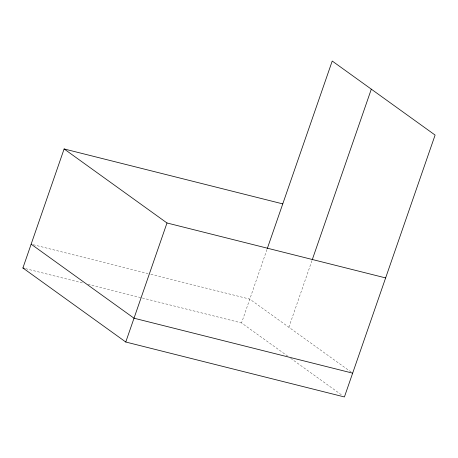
<?xml version="1.0" encoding="UTF-8"?>
<svg xmlns="http://www.w3.org/2000/svg" width="458" height="458" viewBox="0 0 458 458"><rect width="100%" height="100%" fill="white"/><g stroke="black" fill="none" stroke-linecap="round" stroke-linejoin="round"><path stroke-width="0.34" stroke-dasharray="2.29 1.72" d="M287.773 356.204L241.543 322.93L267.094 249.141M288.878 327.252L311.995 260.482M33.222 244.698L148.077 273.563M150.842 274.256L249.787 299.126L351.498 372.32M25.665 268.68L83.785 283.29M87.936 284.332L241.543 322.93M290.664 358.282L342.676 395.712"/><path stroke-width="0.69" d="M267.3 248.539L332.227 61.04L435.1 135.07L344.41 396.96L125.773 342.017L22.9 267.987L64.12 148.947L282.763 203.89M125.773 342.017L166.993 222.977L64.12 148.947M312.23 259.806L371.318 89.173M166.993 222.977L385.636 277.92M22.9 267.987L24.285 268.336M352.654 373.155L134.017 318.207L31.144 244.177"/></g></svg>
